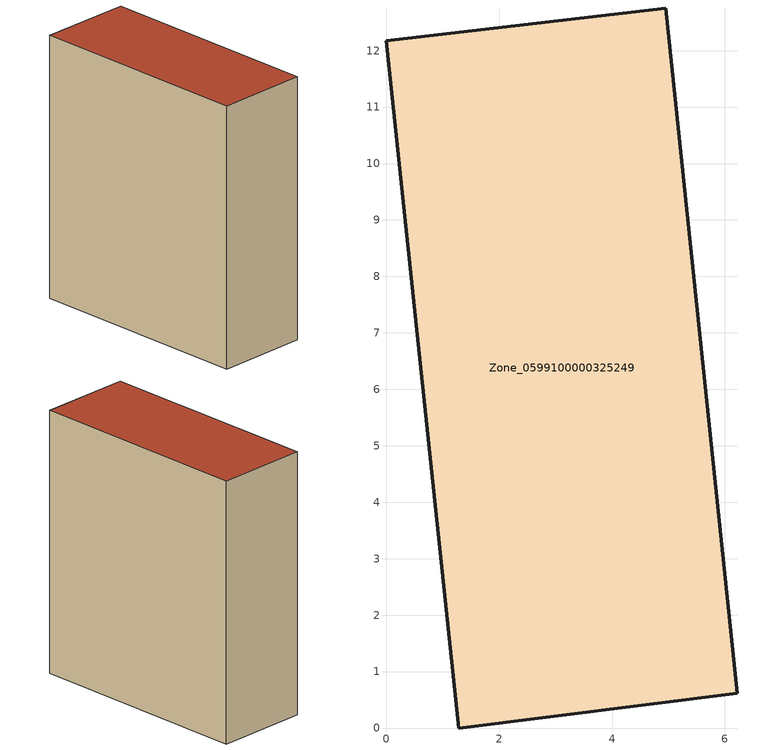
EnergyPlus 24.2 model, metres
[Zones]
Zone_0599100000325249
 floor ground (C_G): 0,12.17 4.95,12.76 6.22,0.61 1.28,0 z0.11
 wall outside (C_F): 4.95,12.76 0,12.17 1.28,0 6.22,0.61 4.95,12.76 z0.11:14.13
 roof outside (C_R): 1.28,0 6.22,0.61 4.95,12.76 0,12.17 z14.13
[BUILDING]
Pand.0599100000325249: North Axis=0; Terrain=City; Loads Convergence Tolerance Value=0.04; Temperature Convergence Tolerance Value=0.4; Solar Distribution=FullExterior; Maximum Number of Warmup Days=25; Minimum Number of Warmup Days=1
[Site:Location]
Rotterdam.The.Hague.AP_ZH_NLD Design_Conditions: Latitude=51.96; Longitude=4.45; Time Zone=1; Elevation=-4.5
[SITE:GROUNDTEMPERATURE:BUILDINGSURFACE]
18, 18, 18, 18, 18, 18, 18, 18, 18, 18, 18, 18
[MATERIAL] Thermal Absorptance=0.9; Solar Absorptance=0.7; Visible Absorptance=0.7
Name | Roughness | Thickness | Conductivity | Density | Specific Heat
G.TI.1946 | MediumSmooth | 0.15 | 1 | 540 | 1210
F.TI.1946 | Rough | 0.3 | 0.857143 | 1920 | 840
R.TI.1946 | MediumRough | 0.2 | 0.1 | 1500 | 1000
[CONSTRUCTION]
C_G: G.TI.1946
C_F: F.TI.1946
C_R: R.TI.1946
[ZONE]
Zone_0599100000325249: Type=1; Multiplier=1; Ceiling Height=Autocalculate; Volume=Autocalculate; Floor Area=autocalculate; Part of Total Floor Area=Yes
[ZONEINFILTRATION:DESIGNFLOWRATE]
Infil_Zone_0599100000325249: Zone or ZoneList or Space or SpaceList=Zone_0599100000325249; Schedule=AlwaysOn; Design Flow Rate Calculation Method=Flow/Area; Flow Rate per Floor Area=0.003; Constant Term Coefficient=1; Temperature Term Coefficient=0; Velocity Term Coefficient=0; Velocity Squared Term Coefficient=0
[HVACTEMPLATE:ZONE:IDEALLOADSAIRSYSTEM]
Zone_0599100000325249: Maximum Heating Supply Air Temperature=50; Minimum Cooling Supply Air Temperature=13; Maximum Heating Supply Air Humidity Ratio=0.0156; Minimum Cooling Supply Air Humidity Ratio=0.0077; Heating Limit=NoLimit; Cooling Limit=NoLimit; Dehumidification Control Type=ConstantSensibleHeatRatio; Cooling Sensible Heat Ratio=0.7; Dehumidification Setpoint=60; Humidification Control Type=None; Humidification Setpoint=30; Outdoor Air Method=None; Outdoor Air Flow Rate per Person=0.00944; Outdoor Air Flow Rate per Zone Floor Area=0; Outdoor Air Flow Rate per Zone=0; Demand Controlled Ventilation Type=None; Outdoor Air Economizer Type=NoEconomizer; Heat Recovery Type=None; Sensible Heat Recovery Effectiveness=0.7; Latent Heat Recovery Effectiveness=0.65
[ZONECONTROL:THERMOSTAT]
ThermostatControl_Zone_0599100000325249: Zone or ZoneList=Zone_0599100000325249; Control Type Schedule=DualSetpointControlType; Control 1=Thermostat_Zone_0599100000325249; Temperature Difference Between Cutout And Setpoint=0
[THERMOSTATSETPOINT:DUALSETPOINT]
Thermostat_Zone_0599100000325249: Heating Setpoint Temperature Schedule=HeatingSetpoint_Zone_0599100000325249; Cooling Setpoint Temperature Schedule=CoolingSetpoint_Zone_0599100000325249
[SCHEDULE:COMPACT]
HeatingSetpoint_Zone_0599100000325249: Through: 12/31, For: AllDays, Until: 24:00, 21
CoolingSetpoint_Zone_0599100000325249: Through: 12/31, For: AllDays, Until: 24:00, 24
DualSetpointControlType: Through: 12/31, For: AllDays, Until: 24:00, 4
AlwaysOn: Through: 12/31, For: AllDays, Until: 24:00, 1
